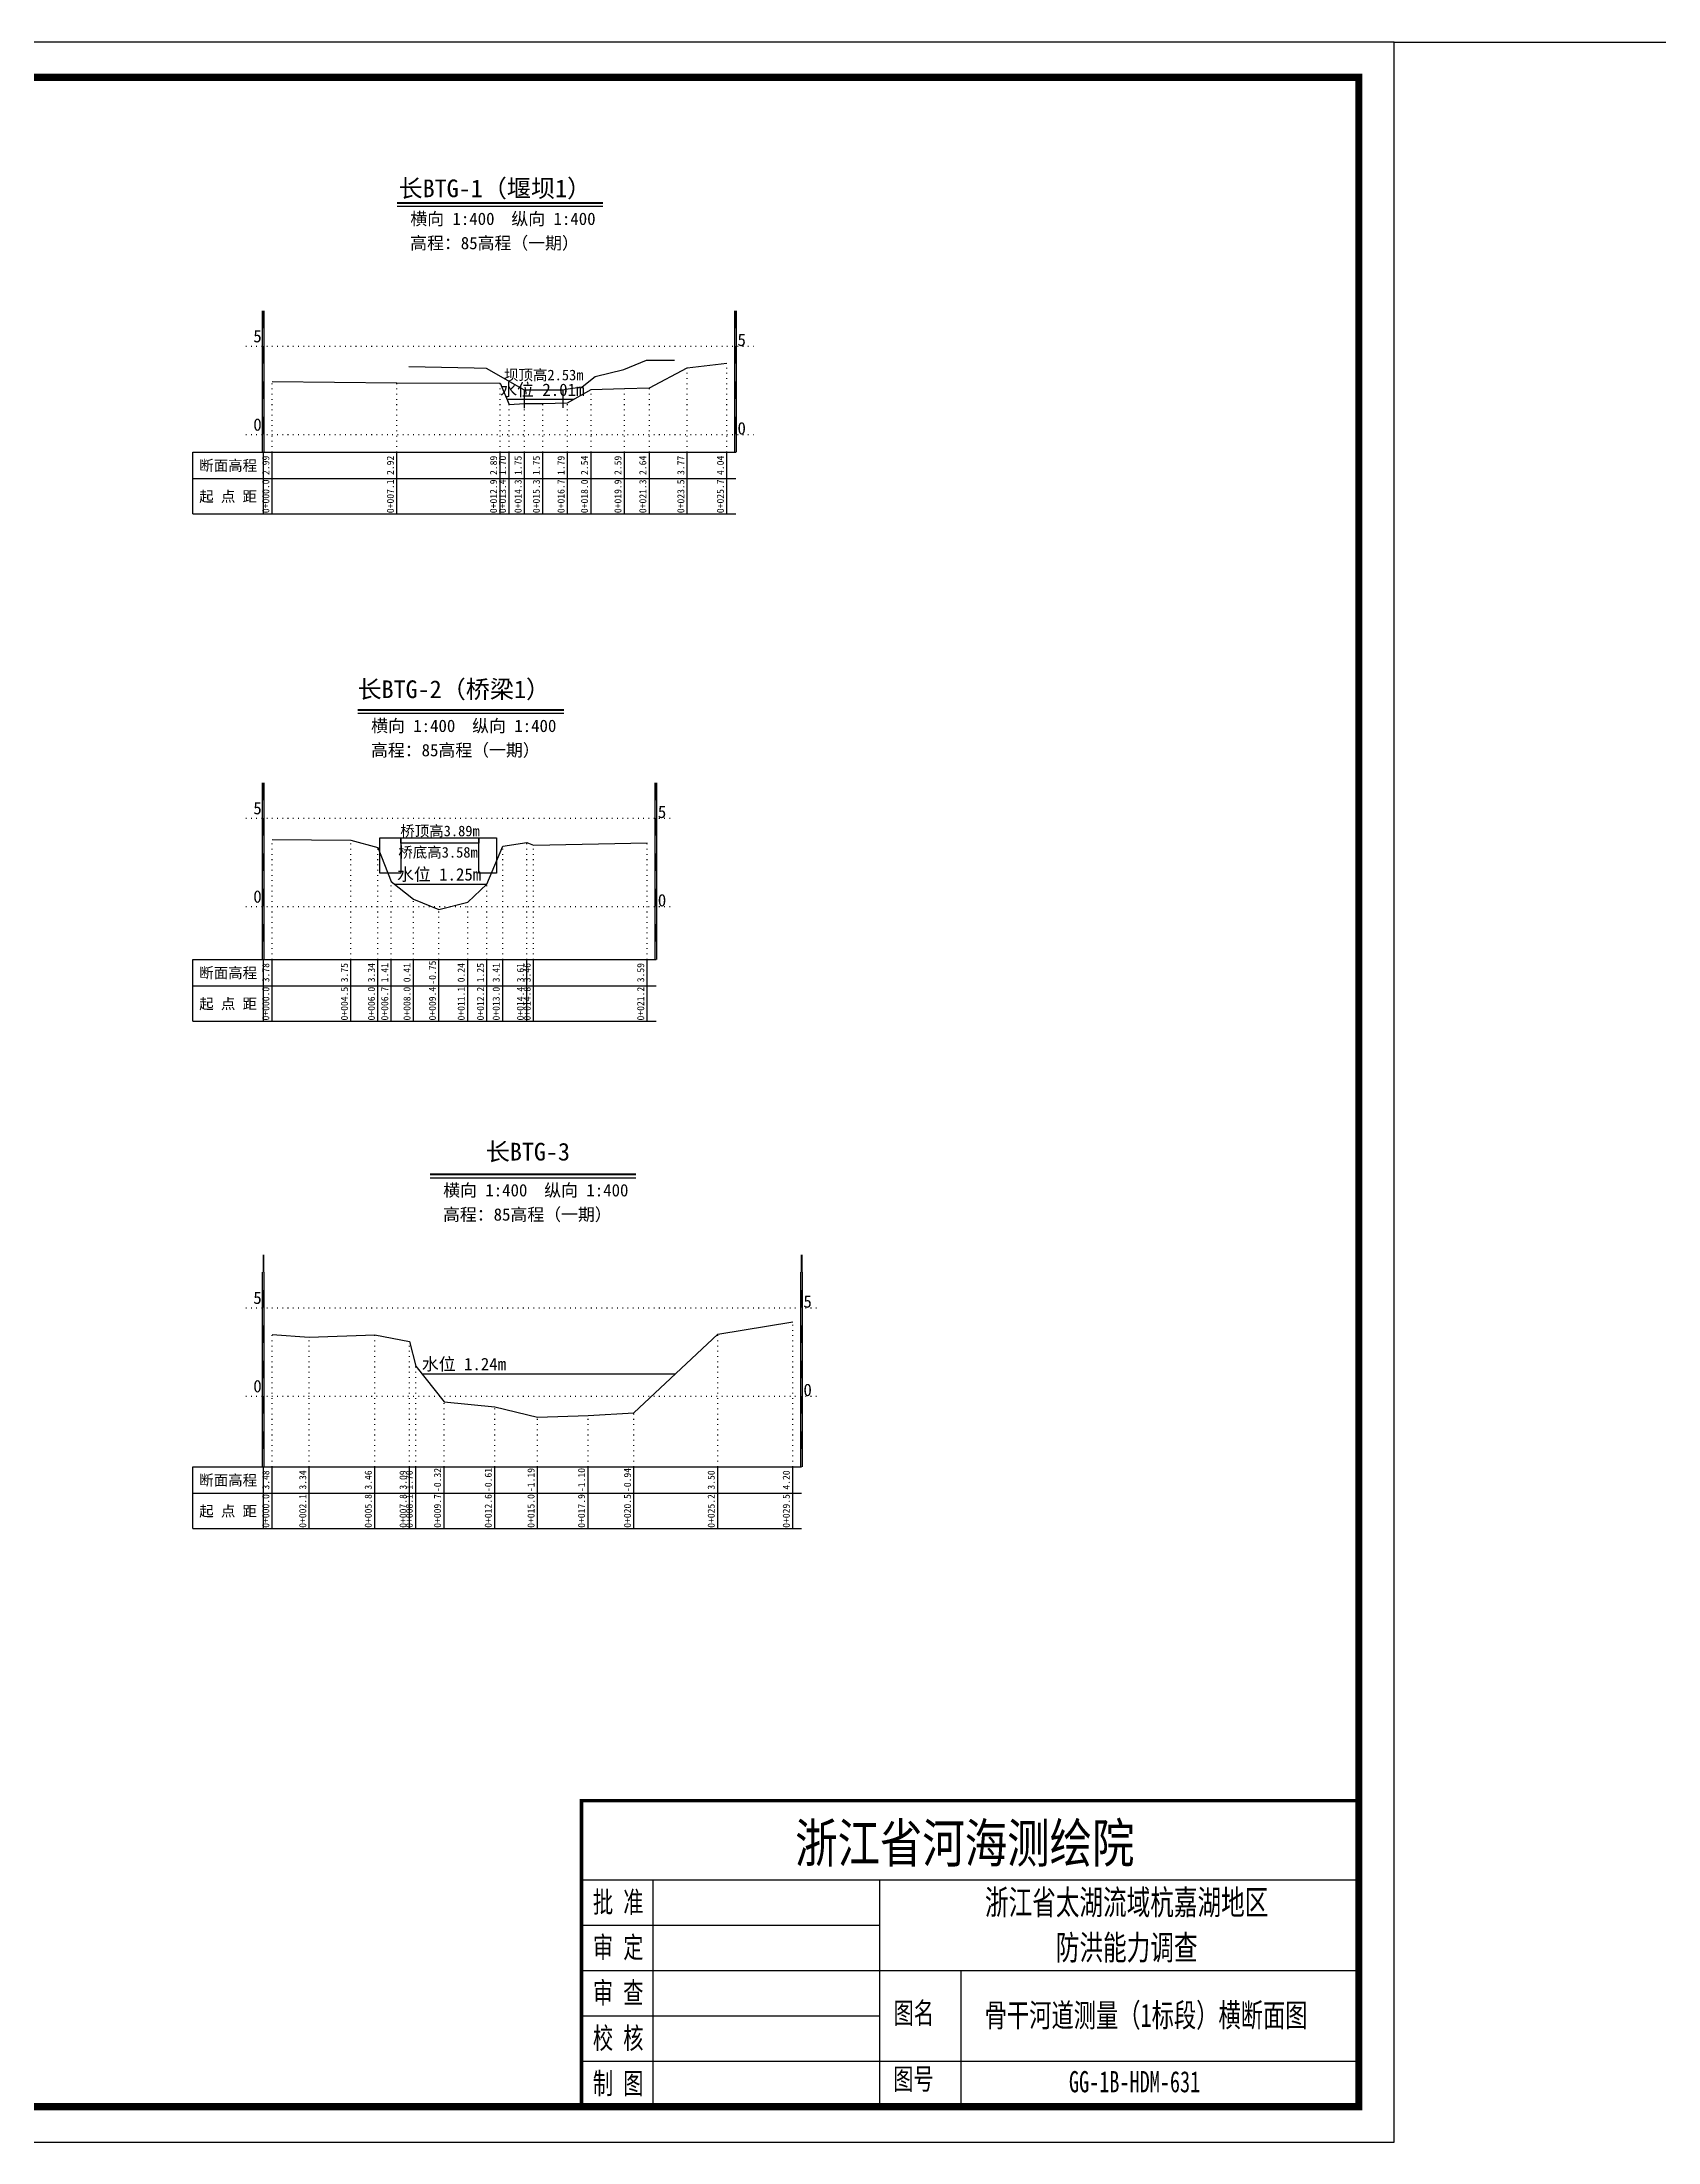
# Model space of a CAD drawing. Header units: millimetres. Extents: x 518104 to 521506, y 3371901 to 3372198.
# Drawn here: x 518333 to 518561.7, y 3371900.9 to 3372197.9 of the extents above; entities that cross this region are included whole.
import ezdxf
from ezdxf.enums import TextEntityAlignment as Align

# ---------------------------------------------------------------- set-up
doc = ezdxf.new("R2010")
doc.units = ezdxf.units.MM
doc.header["$LTSCALE"] = 0.4
doc.header["$MEASUREMENT"] = 0
doc.linetypes.add('X4', pattern=[1.6, 0, -1.6])
for name, color, linetype in [('DMX', 1, 'Continuous'), ('TEXT', 7, 'Continuous'), ('zdm1', 5, 'Continuous'), ('ZDMT5', 3, 'Continuous'), ('图框', 7, 'Continuous'), ('堰坝', 7, 'Continuous'), ('断面名称', 5, 'Continuous'), ('桥梁', 7, 'Continuous'), ('比例尺', 3, 'Continuous'), ('水位', 4, 'Continuous')]:
    doc.layers.add(name, color=color, linetype=linetype)
doc.styles.add('HDM', font='仿宋_GB2312.ttf')
doc.styles.add('tk2', font='SimSun.ttf', dxfattribs={"width": 0.8})

msp = doc.modelspace()

# ---------------------------------------------------------------- linework, layer by layer
at = {"lineweight": 100, "const_width": 0.5}
msp.add_lwpolyline([(518519.36, 3371949.15), (518409.36, 3371949.15), (518409.36, 3371905.87), (518519.36, 3371905.87), (518519.36, 3371949.15)], dxfattribs=at)
at = {"layer": 'DMX', "linetype": 'Continuous', "flags": 128}
for points in [[(518365.61, 3372149.85), (518383.23, 3372149.67), (518397.83, 3372149.6), (518399.11, 3372146.62), (518401.31, 3372146.75), (518403.88, 3372146.75), (518407.38, 3372146.85), (518410.71, 3372148.72), (518415.43, 3372148.85), (518418.96, 3372148.97), (518424.33, 3372151.8), (518429.93, 3372152.47)], [(518365.61, 3372085.07), (518376.73, 3372085), (518380.56, 3372083.97), (518382.43, 3372079.15), (518385.58, 3372076.65), (518389.17, 3372075.19), (518393.26, 3372076.22), (518395.98, 3372078.75), (518398.21, 3372084.15), (518401.63, 3372084.65), (518402.58, 3372084.27), (518418.66, 3372084.6)], [(518365.61, 3372015.07), (518370.83, 3372014.72), (518380.11, 3372015.02), (518385.03, 3372014.1), (518385.91, 3372010.62), (518389.91, 3372005.57), (518397.08, 3372004.85), (518403.13, 3372003.4), (518410.28, 3372003.62), (518416.78, 3372004.02), (518428.63, 3372015.12), (518439.26, 3372016.87)]]:
    msp.add_lwpolyline(points, dxfattribs=at)
at = {"layer": 'TEXT', "color": 0}
for p, q in [((518409.36, 3371937.95, 0), (518519.36, 3371937.95, 0)), ((518419.44, 3371937.95, 0), (518419.44, 3371912.29, 0)), ((518451.52, 3371937.95, 0), (518451.52, 3371912.29, 0)), ((518409.36, 3371931.54, 0), (518451.52, 3371931.54, 0)), ((518409.36, 3371925.12, 0), (518451.52, 3371925.12, 0)), ((518451.52, 3371925.12, 0), (518519.36, 3371925.12, 0)), ((518463.01, 3371925.12, 0), (518463.01, 3371905.87, 0)), ((518409.36, 3371918.7, 0), (518451.52, 3371918.7, 0)), ((518409.36, 3371912.29, 0), (518519.36, 3371912.29, 0)), ((518419.44, 3371912.29, 0), (518419.44, 3371905.87, 0)), ((518451.52, 3371912.29, 0), (518451.52, 3371905.87, 0))]:
    msp.add_line(p, q, dxfattribs=at)
at = {"layer": 'zdm1', "linetype": 'Continuous'}
for p, q in [((518364.23, 3372139.87), (518364.23, 3372159.87)), ((518364.48, 3372139.87), (518364.48, 3372159.87)), ((518431.06, 3372139.87), (518431.06, 3372159.87)), ((518431.31, 3372139.87), (518431.31, 3372159.87)), ((518354.36, 3372139.87), (518365.61, 3372139.87)), ((518354.36, 3372131.12), (518354.36, 3372139.87)), ((518364.36, 3372131.12), (518364.36, 3372139.87)), ((518365.61, 3372139.87), (518431.18, 3372139.87)), ((518354.36, 3372136.12), (518431.18, 3372136.12)), ((518354.36, 3372131.12), (518431.18, 3372131.12)), ((518364.23, 3372068.12), (518364.23, 3372093.12)), ((518364.48, 3372068.12), (518364.48, 3372093.12)), ((518419.78, 3372068.12), (518419.78, 3372093.12)), ((518420.03, 3372068.12), (518420.03, 3372093.12)), ((518354.36, 3372068.12), (518365.61, 3372068.12)), ((518354.36, 3372059.37), (518354.36, 3372068.12)), ((518364.36, 3372059.37), (518364.36, 3372068.12)), ((518365.61, 3372068.12), (518419.91, 3372068.12)), ((518354.36, 3372064.37), (518419.91, 3372064.37)), ((518354.36, 3372059.37), (518419.91, 3372059.37)), ((518364.23, 3371996.37), (518364.23, 3372023.87)), ((518364.48, 3371996.37), (518364.48, 3372023.87)), ((518440.38, 3371996.37), (518440.38, 3372023.87)), ((518440.63, 3371996.37), (518440.63, 3372023.87)), ((518354.36, 3371996.37), (518365.61, 3371996.37)), ((518354.36, 3371987.62), (518354.36, 3371996.37)), ((518364.36, 3371987.62), (518364.36, 3371996.37)), ((518365.61, 3371996.37), (518440.51, 3371996.37)), ((518354.36, 3371992.62), (518440.51, 3371992.62)), ((518354.36, 3371987.62), (518440.51, 3371987.62))]:
    msp.add_line(p, q, dxfattribs=at)
at = {"layer": 'zdm1', "linetype": 'X4'}
for p, q in [((518361.86, 3372154.87), (518433.68, 3372154.87)), ((518361.86, 3372142.37), (518433.68, 3372142.37)), ((518361.86, 3372088.12), (518422.41, 3372088.12)), ((518361.86, 3372075.62), (518422.41, 3372075.62)), ((518361.86, 3372018.87), (518443.01, 3372018.87)), ((518361.86, 3372006.37), (518443.01, 3372006.37))]:
    msp.add_line(p, q, dxfattribs=at)
at = {"layer": 'zdm1', "linetype": 'Continuous', "flags": 128}
for points in [[(518364.36, 3372157.37, 0.25, 0.25, 0), (518364.36, 3372159.87, 0.25, 0.25, 0)], [(518431.18, 3372157.37, 0.25, 0.25, 0), (518431.18, 3372159.87, 0.25, 0.25, 0)], [(518364.36, 3372152.37, 0.25, 0.25, 0), (518364.36, 3372154.87, 0.25, 0.25, 0)], [(518431.18, 3372152.37, 0.25, 0.25, 0), (518431.18, 3372154.87, 0.25, 0.25, 0)], [(518364.36, 3372147.37, 0.25, 0.25, 0), (518364.36, 3372149.87, 0.25, 0.25, 0)], [(518431.18, 3372147.37, 0.25, 0.25, 0), (518431.18, 3372149.87, 0.25, 0.25, 0)], [(518364.36, 3372142.37, 0.25, 0.25, 0), (518364.36, 3372144.87, 0.25, 0.25, 0)], [(518431.18, 3372142.37, 0.25, 0.25, 0), (518431.18, 3372144.87, 0.25, 0.25, 0)], [(518364.36, 3372090.62, 0.25, 0.25, 0), (518364.36, 3372093.12, 0.25, 0.25, 0)], [(518419.91, 3372090.62, 0.25, 0.25, 0), (518419.91, 3372093.12, 0.25, 0.25, 0)], [(518364.36, 3372085.62, 0.25, 0.25, 0), (518364.36, 3372088.12, 0.25, 0.25, 0)], [(518419.91, 3372085.62, 0.25, 0.25, 0), (518419.91, 3372088.12, 0.25, 0.25, 0)], [(518364.36, 3372080.62, 0.25, 0.25, 0), (518364.36, 3372083.12, 0.25, 0.25, 0)], [(518419.91, 3372080.62, 0.25, 0.25, 0), (518419.91, 3372083.12, 0.25, 0.25, 0)], [(518364.36, 3372075.62, 0.25, 0.25, 0), (518364.36, 3372078.12, 0.25, 0.25, 0)], [(518419.91, 3372075.62, 0.25, 0.25, 0), (518419.91, 3372078.12, 0.25, 0.25, 0)], [(518364.36, 3372070.62, 0.25, 0.25, 0), (518364.36, 3372073.12, 0.25, 0.25, 0)], [(518419.91, 3372070.62, 0.25, 0.25, 0), (518419.91, 3372073.12, 0.25, 0.25, 0)], [(518364.36, 3372023.87, 0.25, 0.25, 0), (518364.36, 3372026.37, 0.25, 0.25, 0)], [(518440.51, 3372023.87, 0.25, 0.25, 0), (518440.51, 3372026.37, 0.25, 0.25, 0)], [(518364.36, 3372018.87, 0.25, 0.25, 0), (518364.36, 3372021.37, 0.25, 0.25, 0)], [(518440.51, 3372018.87, 0.25, 0.25, 0), (518440.51, 3372021.37, 0.25, 0.25, 0)], [(518364.36, 3372013.87, 0.25, 0.25, 0), (518364.36, 3372016.37, 0.25, 0.25, 0)], [(518440.51, 3372013.87, 0.25, 0.25, 0), (518440.51, 3372016.37, 0.25, 0.25, 0)], [(518364.36, 3372008.87, 0.25, 0.25, 0), (518364.36, 3372011.37, 0.25, 0.25, 0)], [(518440.51, 3372008.87, 0.25, 0.25, 0), (518440.51, 3372011.37, 0.25, 0.25, 0)], [(518364.36, 3372003.87, 0.25, 0.25, 0), (518364.36, 3372006.37, 0.25, 0.25, 0)], [(518440.51, 3372003.87, 0.25, 0.25, 0), (518440.51, 3372006.37, 0.25, 0.25, 0)], [(518364.36, 3371998.87, 0.25, 0.25, 0), (518364.36, 3372001.37, 0.25, 0.25, 0)], [(518440.51, 3371998.87, 0.25, 0.25, 0), (518440.51, 3372001.37, 0.25, 0.25, 0)]]:
    msp.add_lwpolyline(points, format="xyseb", dxfattribs=at)
at = {"layer": 'ZDMT5', "linetype": 'X4'}
for p, q in [((518424.33, 3372139.87), (518424.33, 3372151.8)), ((518429.93, 3372139.87), (518429.93, 3372152.47)), ((518365.61, 3372139.87), (518365.61, 3372149.85)), ((518383.23, 3372139.87), (518383.23, 3372149.67)), ((518397.83, 3372139.87), (518397.83, 3372149.6)), ((518410.71, 3372139.87), (518410.71, 3372148.72)), ((518415.43, 3372139.87), (518415.43, 3372148.85)), ((518418.96, 3372139.87), (518418.96, 3372148.97)), ((518399.11, 3372139.87), (518399.11, 3372146.62)), ((518401.31, 3372139.87), (518401.31, 3372146.75)), ((518403.88, 3372139.87), (518403.88, 3372146.75)), ((518407.38, 3372139.87), (518407.38, 3372146.85)), ((518365.61, 3372068.12), (518365.61, 3372085.07)), ((518376.73, 3372068.12), (518376.73, 3372085)), ((518401.63, 3372068.12), (518401.63, 3372084.65)), ((518418.66, 3372068.12), (518418.66, 3372084.6)), ((518380.56, 3372068.12), (518380.56, 3372083.97)), ((518398.21, 3372068.12), (518398.21, 3372084.15)), ((518402.58, 3372068.12), (518402.58, 3372084.27)), ((518382.43, 3372068.12), (518382.43, 3372079.15)), ((518395.98, 3372068.12), (518395.98, 3372078.75)), ((518385.58, 3372068.12), (518385.58, 3372076.65)), ((518393.26, 3372068.12), (518393.26, 3372076.22)), ((518389.18, 3372068.12), (518389.17, 3372075.19)), ((518439.26, 3371996.37), (518439.26, 3372016.87)), ((518365.61, 3371996.37), (518365.61, 3372015.07)), ((518370.83, 3371996.37), (518370.83, 3372014.72)), ((518380.11, 3371996.37), (518380.11, 3372015.02)), ((518385.03, 3371996.37), (518385.03, 3372014.1)), ((518428.63, 3371996.37), (518428.63, 3372015.12)), ((518385.91, 3371996.37), (518385.91, 3372010.62)), ((518389.91, 3371996.37), (518389.91, 3372005.57)), ((518397.08, 3371996.37), (518397.08, 3372004.85)), ((518403.13, 3371996.37), (518403.13, 3372003.4)), ((518410.28, 3371996.37), (518410.28, 3372003.62)), ((518416.78, 3371996.37), (518416.78, 3372004.02))]:
    msp.add_line(p, q, dxfattribs=at)
at = {"layer": 'ZDMT5', "linetype": 'Continuous'}
for p, q in [((518365.61, 3372131.12), (518365.61, 3372139.87)), ((518383.23, 3372131.12), (518383.23, 3372139.87)), ((518397.83, 3372131.12), (518397.83, 3372139.87)), ((518399.11, 3372131.12), (518399.11, 3372139.87)), ((518401.31, 3372131.12), (518401.31, 3372139.87)), ((518403.88, 3372131.12), (518403.88, 3372139.87)), ((518407.38, 3372131.12), (518407.38, 3372139.87)), ((518410.71, 3372131.12), (518410.71, 3372139.87)), ((518415.43, 3372131.12), (518415.43, 3372139.87)), ((518418.96, 3372131.12), (518418.96, 3372139.87)), ((518424.33, 3372131.12), (518424.33, 3372139.87)), ((518429.93, 3372131.12), (518429.93, 3372139.87)), ((518365.61, 3372059.37), (518365.61, 3372068.12)), ((518376.73, 3372059.37), (518376.73, 3372068.12)), ((518380.56, 3372059.37), (518380.56, 3372068.12)), ((518382.43, 3372059.37), (518382.43, 3372068.12)), ((518385.58, 3372059.37), (518385.58, 3372068.12)), ((518389.18, 3372059.37), (518389.18, 3372068.12)), ((518393.26, 3372059.37), (518393.26, 3372068.12)), ((518395.98, 3372059.37), (518395.98, 3372068.12)), ((518398.21, 3372059.37), (518398.21, 3372068.12)), ((518401.63, 3372059.37), (518401.63, 3372068.12)), ((518402.58, 3372059.37), (518402.58, 3372068.12)), ((518418.66, 3372059.37), (518418.66, 3372068.12)), ((518365.61, 3371987.62), (518365.61, 3371996.37)), ((518370.83, 3371987.62), (518370.83, 3371996.37)), ((518380.11, 3371987.62), (518380.11, 3371996.37)), ((518385.03, 3371987.62), (518385.03, 3371996.37)), ((518385.91, 3371987.62), (518385.91, 3371996.37)), ((518389.91, 3371987.62), (518389.91, 3371996.37)), ((518397.08, 3371987.62), (518397.08, 3371996.37)), ((518403.13, 3371987.62), (518403.13, 3371996.37)), ((518410.28, 3371987.62), (518410.28, 3371996.37)), ((518416.78, 3371987.62), (518416.78, 3371996.37)), ((518428.63, 3371987.62), (518428.63, 3371996.37)), ((518439.26, 3371987.62), (518439.26, 3371996.37))]:
    msp.add_line(p, q, dxfattribs=at)
at = {"layer": '图框', "flags": 128}
msp.add_lwpolyline([(518104.36, 3371900.87), (518524.36, 3371900.87), (518524.36, 3372197.87), (518104.36, 3372197.87)], close=True, dxfattribs=at)
at = {"layer": '图框', "const_width": 1, "flags": 128}
msp.add_lwpolyline([(518129.36, 3371905.87), (518519.36, 3371905.87), (518519.36, 3372192.87), (518129.36, 3372192.87)], close=True, dxfattribs=at)
at = {"layer": '堰坝', "linetype": 'Continuous', "flags": 128}
for points in [[(518384.92, 3372152), (518394.19, 3372151.8), (518395.86, 3372151.75), (518401.26, 3372148.7), (518401.85, 3372148.7), (518406.74, 3372148.7), (518406.74, 3372148.7), (518406.74, 3372148.7), (518407.46, 3372148.84), (518409.47, 3372149.1), (518411.28, 3372150.55), (518415.35, 3372151.55), (518418.55, 3372152.87), (518422.51, 3372152.87)], [(518401.26, 3372148.7), (518401.26, 3372146.09)], [(518406.74, 3372148.7), (518406.74, 3372146.12)]]:
    msp.add_lwpolyline(points, dxfattribs=at)
at = {"layer": '桥梁', "linetype": 'Continuous', "flags": 128}
for points in [[(518380.81, 3372085.32), (518383.81, 3372085.32), (518383.81, 3372080.32), (518380.81, 3372080.32)], [(518394.81, 3372085.32), (518397.31, 3372085.32), (518397.31, 3372080.32), (518394.81, 3372080.32)]]:
    msp.add_lwpolyline(points, close=True, dxfattribs=at)
for points in [[(518383.81, 3372084.57), (518383.81, 3372085.32), (518394.81, 3372085.32), (518394.81, 3372084.57)], [(518394.81, 3372085.32), (518394.81, 3372084.57), (518383.81, 3372084.57)]]:
    msp.add_lwpolyline(points, dxfattribs=at)
at = {"layer": '比例尺', "color": 3, "linetype": 'Continuous', "lineweight": 40}
for p, q in [((518383.28, 3372175.14), (518412.4, 3372175.14)), ((518377.73, 3372103.43), (518406.86, 3372103.43)), ((518387.93, 3372037.75), (518417.05, 3372037.75))]:
    msp.add_line(p, q, dxfattribs=at)
at = {"layer": '比例尺', "color": 3, "linetype": 'Continuous'}
for p, q in [((518383.28, 3372174.64), (518412.4, 3372174.64)), ((518377.73, 3372102.93), (518406.86, 3372102.93)), ((518387.93, 3372037.25), (518417.05, 3372037.25))]:
    msp.add_line(p, q, dxfattribs=at)
at = {"layer": '比例尺', "linetype": 'Continuous'}
msp.add_lwpolyline([(518524.36, 3372197.87), (518601.26, 3372197.87)], dxfattribs=at)
at = {"layer": '水位', "color": 6, "linetype": 'Continuous'}
for p, q in [((518398.78, 3372147.37), (518408.31, 3372147.37)), ((518382.93, 3372078.75), (518395.98, 3372078.75)), ((518386.8, 3372009.5), (518422.63, 3372009.5))]:
    msp.add_line(p, q, dxfattribs=at)

# ---------------------------------------------------------------- texts
at = {"layer": 'TEXT', "color": 7, "ltscale": 8, "style": 'tk2'}
for tag, p, s, height, width in [('浙江省河海测绘院', (518439.58, 3371940.39, 0), '（单位名称）', 5.5, 0.8), ('批 准', (518410.97, 3371933.32, 0), '批准', 3, 0.7), ('审 定', (518410.97, 3371926.91, 0), '审定', 3, 0.7), ('审 查', (518410.97, 3371920.49, 0), '审 查', 3, 0.7), ('图名', (518453.51, 3371917.62, 0), '审查', 3, 0.7), ('校 核', (518410.97, 3371914.07, 0), '校 核', 3, 0.7), ('制 图', (518410.97, 3371907.66, 0), '制 图', 3, 0.7), ('图号', (518453.46, 3371908.29, 0), '图号', 3, 0.7)]:
    msp.add_attdef(tag, p, s, height=height, dxfattribs=dict(at, width=width))
at = {"layer": 'TEXT', "color": 0, "style": 'tk2', "width": 0.7}
for tag, text, height, p in [('浙江省太湖流域杭嘉湖地区', '浙江省太湖流域杭嘉湖地区', 3.5, (518486.5, 3371934.77, -206.67)), ('防洪能力调查', '防洪能力调查', 3.5, (518486.5, 3371928.38, -206.67)), ('骨干河道测量（1标段）横断面图', '骨干河道测量（1标段）横断面图', 3.3, (518489.25, 3371918.8, -206.67)), ('GG-1B-HDM-631', 'GG-1B-HDM-001', 3, (518487.62, 3371909.4, -206.67))]:
    msp.add_attdef(tag, text=text, height=height, dxfattribs=at).set_placement(p, align=Align.MIDDLE_CENTER)
at = {"layer": 'zdm1', "linetype": 'Continuous', "style": 'HDM'}
for s, p in [('5', (518364.11, 3372154.87)), ('0', (518364.11, 3372142.37)), ('5', (518364.11, 3372088.12)), ('0', (518364.11, 3372075.62)), ('5', (518364.11, 3372018.87)), ('0', (518364.11, 3372006.37))]:
    msp.add_text(s, height=1.75, dxfattribs=at).set_placement(p, align=Align.BOTTOM_RIGHT)
for s, p in [('5', (518431.43, 3372154.87)), ('0', (518431.43, 3372142.37)), ('5', (518420.16, 3372088.12)), ('0', (518420.16, 3372075.62)), ('5', (518440.76, 3372018.87)), ('0', (518440.76, 3372006.37))]:
    msp.add_text(s, height=1.75, dxfattribs=at).set_placement(p)
for s, p in [('断面高程', (518359.36, 3372138)), ('起 点 距', (518359.36, 3372133.62)), ('断面高程', (518359.36, 3372066.25)), ('起 点 距', (518359.36, 3372061.87)), ('断面高程', (518359.36, 3371994.5)), ('起 点 距', (518359.36, 3371990.12))]:
    msp.add_text(s, height=1.5, dxfattribs=at).set_placement(p, align=Align.MIDDLE)
at = {"layer": 'ZDMT5', "linetype": 'Continuous', "style": 'HDM'}
for s, p in [('2.99', (518365.48, 3372138)), ('2.92', (518383.11, 3372138)), ('2.89', (518397.71, 3372138)), ('1.70', (518398.98, 3372138)), ('1.75', (518401.18, 3372138)), ('1.75', (518403.76, 3372138)), ('1.79', (518407.26, 3372138)), ('2.54', (518410.58, 3372138)), ('2.59', (518415.31, 3372138)), ('2.64', (518418.83, 3372138)), ('3.77', (518424.21, 3372138)), ('4.04', (518429.81, 3372138)), ('0+000.0', (518365.48, 3372133.62)), ('0+007.1', (518383.11, 3372133.62)), ('0+012.9', (518397.71, 3372133.62)), ('0+013.4', (518398.98, 3372133.62)), ('0+014.3', (518401.18, 3372133.62)), ('0+015.3', (518403.76, 3372133.62)), ('0+016.7', (518407.26, 3372133.62)), ('0+018.0', (518410.58, 3372133.62)), ('0+019.9', (518415.31, 3372133.62)), ('0+021.3', (518418.83, 3372133.62)), ('0+023.5', (518424.21, 3372133.62)), ('0+025.7', (518429.81, 3372133.62)), ('3.78', (518365.48, 3372066.25)), ('3.75', (518376.61, 3372066.25)), ('3.34', (518380.43, 3372066.25)), ('1.41', (518382.31, 3372066.25)), ('0.41', (518385.46, 3372066.25)), ('-0.75', (518389.06, 3372066.25)), ('0.24', (518393.13, 3372066.25)), ('1.25', (518395.86, 3372066.25)), ('3.41', (518398.08, 3372066.25)), ('3.61', (518401.51, 3372066.25)), ('3.46', (518402.46, 3372066.25)), ('3.59', (518418.53, 3372066.25)), ('0+000.0', (518365.48, 3372061.87)), ('0+004.5', (518376.61, 3372061.87)), ('0+006.0', (518380.43, 3372061.87)), ('0+006.7', (518382.31, 3372061.87)), ('0+008.0', (518385.46, 3372061.87)), ('0+009.4', (518389.06, 3372061.87)), ('0+011.1', (518393.13, 3372061.87)), ('0+012.2', (518395.86, 3372061.87)), ('0+013.0', (518398.08, 3372061.87)), ('0+014.4', (518401.51, 3372061.87)), ('0+014.8', (518402.46, 3372061.87)), ('0+021.2', (518418.53, 3372061.87)), ('3.48', (518365.48, 3371994.5)), ('3.34', (518370.71, 3371994.5)), ('3.46', (518379.98, 3371994.5)), ('3.09', (518384.91, 3371994.5)), ('1.70', (518385.78, 3371994.5)), ('-0.32', (518389.78, 3371994.5)), ('-0.61', (518396.96, 3371994.5)), ('-1.19', (518403.01, 3371994.5)), ('-1.10', (518410.16, 3371994.5)), ('-0.94', (518416.66, 3371994.5)), ('3.50', (518428.51, 3371994.5)), ('4.20', (518439.13, 3371994.5)), ('0+000.0', (518365.48, 3371990.12)), ('0+002.1', (518370.71, 3371990.12)), ('0+005.8', (518379.98, 3371990.12)), ('0+007.8', (518384.91, 3371990.12)), ('0+008.1', (518385.78, 3371990.12)), ('0+009.7', (518389.78, 3371990.12)), ('0+012.6', (518396.96, 3371990.12)), ('0+015.0', (518403.01, 3371990.12)), ('0+017.9', (518410.16, 3371990.12)), ('0+020.5', (518416.66, 3371990.12)), ('0+025.2', (518428.51, 3371990.12)), ('0+029.5', (518439.13, 3371990.12))]:
    msp.add_text(s, height=1, rotation=90, dxfattribs=at).set_placement(p, align=Align.BOTTOM_CENTER)
at = {"layer": '堰坝', "color": 11, "linetype": 'Continuous', "style": 'HDM'}
msp.add_text('坝顶高2.53m', height=1.5, dxfattribs=at).set_placement((518404.02, 3372150.81), align=Align.MIDDLE)
at = {"layer": '断面名称', "color": 5, "linetype": 'Continuous', "style": 'HDM'}
for s, p in [('长BTG-1（堰坝1）', (518397.1, 3372177.22)), ('长BTG-2（桥梁1）', (518391.29, 3372106.38)), ('长BTG-3', (518401.77, 3372040.98))]:
    msp.add_text(s, height=2.5, dxfattribs=at).set_placement(p, align=Align.MIDDLE)
at = {"layer": '桥梁', "color": 11, "linetype": 'Continuous', "style": 'HDM'}
for s, p in [('桥顶高3.89m', (518389.34, 3372086.32)), ('桥底高3.58m', (518389.06, 3372083.3))]:
    msp.add_text(s, height=1.5, dxfattribs=at).set_placement(p, align=Align.MIDDLE)
at = {"layer": '比例尺', "color": 3, "linetype": 'Continuous', "style": 'HDM'}
for s, p in [('横向 1:400  纵向 1:400', (518411.35, 3372171.47)), ('高程：85高程（一期）', (518408.98, 3372168.04)), ('横向 1:400  纵向 1:400', (518405.8, 3372099.76)), ('高程：85高程（一期）', (518403.44, 3372096.32)), ('横向 1:400  纵向 1:400', (518416, 3372034.08)), ('高程：85高程（一期）', (518413.63, 3372030.65))]:
    msp.add_text(s, height=1.75, dxfattribs=at).set_placement(p, align=Align.BOTTOM_RIGHT)
at = {"layer": '水位', "color": 6, "linetype": 'Continuous', "style": 'HDM'}
for s, p in [('水位 2.01m', (518409.77, 3372147.29)), ('水位 1.25m', (518395.17, 3372078.75)), ('水位 1.24m', (518398.69, 3372009.5))]:
    msp.add_text(s, height=1.75, dxfattribs=at).set_placement(p, align=Align.BOTTOM_RIGHT)

doc.saveas('drawing.dxf')
